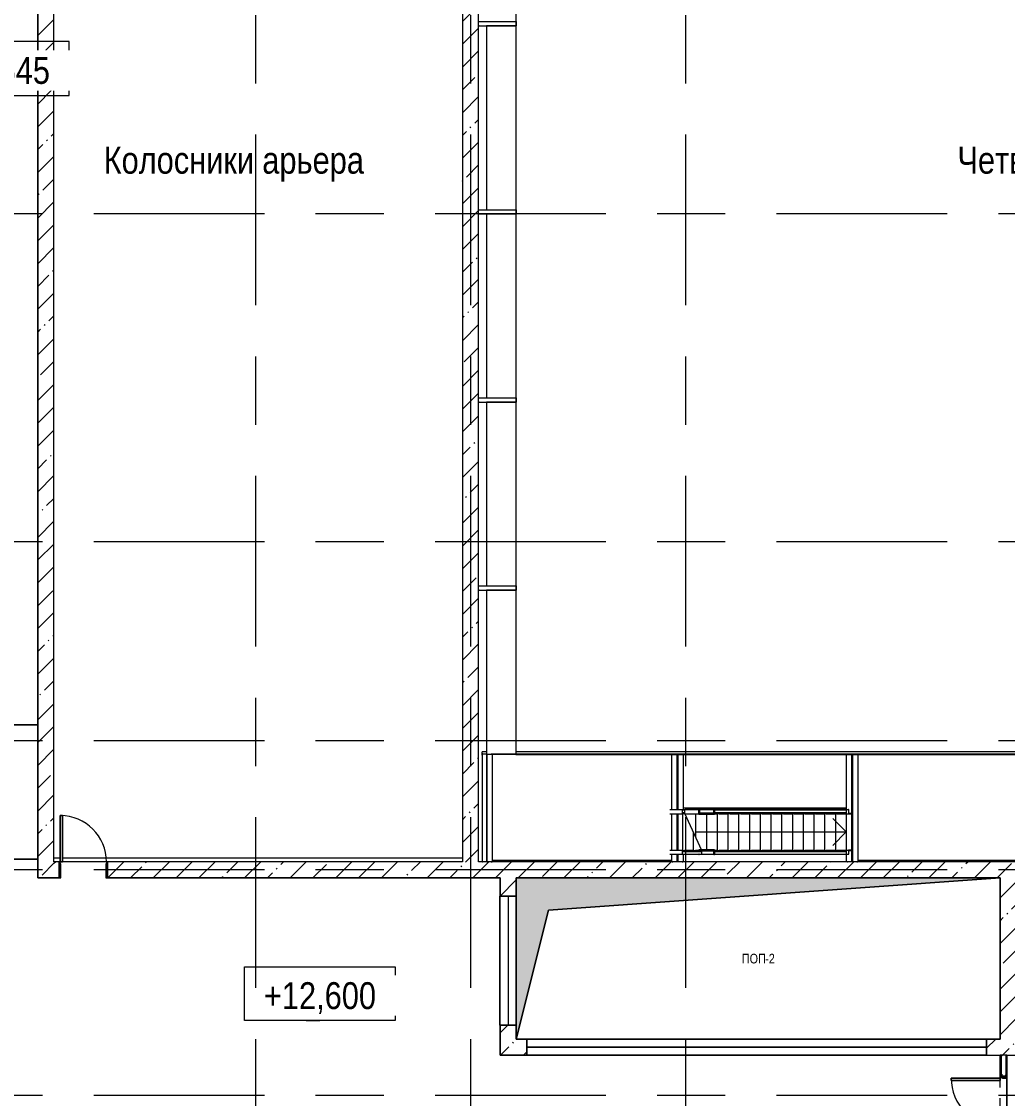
# Model space of a CAD drawing. Header units: millimetres. Extents: x 48966 to 155647, y -43515 to 26217.
# Drawn here: x 73582 to 91919, y -20136 to -103 of the extents above; entities that cross this region are included whole.
import ezdxf

# ---------------------------------------------------------------- set-up
doc = ezdxf.new("R2010")
doc.units = ezdxf.units.MM
for name, pattern in [('IMPORT-01 Штриховая _2 мм_', [600, 400, -200]), ('Осевые', [6350, 1270, -952.5, 3175, -952.5]), ('Сверху', [793.75, 476.25, -317.5])]:
    doc.linetypes.add(name, pattern=pattern)
for name, color, linetype, lineweight in [('_Разделитель помещений_', 7, 'IMPORT-01 Штриховая _2 мм_', 9), ('Высотные отметки', 7, 'Continuous', 9), ('Двери', 7, 'Continuous', 9), ('Каркас несущий', 7, 'Continuous', 9), ('Каркас несущий-1', 7, 'Continuous', 25), ('Каркас_Импост', 7, 'Continuous', 9), ('Контуры', 7, 'Continuous', 9), ('Линии подступенков-1', 7, 'Continuous', 9), ('Линии свеса', 7, 'Continuous', 9), ('Марки вырезов', 7, 'Continuous', 9), ('Обобщенные модели', 7, 'Continuous', 9), ('Общие ребра', 7, 'Continuous', 9), ('Ограждение', 7, 'Continuous', 9), ('Оси-2', 7, 'Осевые', 9), ('Панель', 7, 'Continuous', 9), ('Перекрытия', 7, 'Continuous', 9), ('Поручни', 7, 'Continuous', 9), ('Сверху', 7, 'Сверху', 9), ('Специальное оборудование', 7, 'Continuous', 9), ('Стены-1', 7, 'Continuous', 18), ('Стрелки вверх', 7, 'Continuous', 9), ('Текстовые примечания', 7, 'Continuous', 9), ('Типовые аннотации', 7, 'Continuous', 9), ('Черная _1 сплошная', 7, 'Continuous', 9), ('Штриховка разреза-1', 7, 'Continuous', 9), ('Элементы узлов', 7, 'Continuous', 9), ('Элементы узлов-1', 7, 'Continuous', 5)]:
    doc.layers.add(name, color=color, linetype=linetype, lineweight=lineweight)
doc.layers.add('Обобщенные модели-2', color=7, linetype='Continuous', lineweight=9, true_color=0xffbc79)
doc.styles.add('Arial', font='Arial.ttf', dxfattribs={"width": 0.8, "height": 180})
doc.styles.add('Arial Narrow', font='Arial Narrow.ttf', dxfattribs={"height": 500})
pattern_1 = [(45, (0, 0), (-424.264, 424.264), [600, -100, 20, -100]), (45, (0, 424), (-424.264, 424.264), [])]

# ---------------------------------------------------------------- blocks, each defined once
blk = doc.blocks.new('Ограждение - Ограждение-585032-План 5-го этажа на отм_ _12_600')
at = {"layer": 'Поручни'}
for p, q in [((102037, -10683), (102037, -10493)), ((102037, -10493), (102726, -10493)), ((102094, -10550), (102082, -10538)), ((102082, -10538), (102094, -10550)), ((102082, -10538), (102086, -10542)), ((102086, -10542), (102082, -10538)), ((102083, -10539), (102101, -10557)), ((102101, -10557), (102083, -10539)), ((102087, -13733), (102087, -10543)), ((102087, -10543), (102676, -10543)), ((102101, -10557), (102101, -13733)), ((102662, -10557), (102101, -10557)), ((102680, -10539), (102662, -10557)), ((102662, -10557), (102680, -10539)), ((102662, -13733), (102662, -10557)), ((102669, -10550), (102681, -10538)), ((102681, -10538), (102669, -10550)), ((102676, -10543), (102676, -13733)), ((102682, -10538), (102678, -10542)), ((102678, -10542), (102682, -10538)), ((102726, -10493), (102726, -10683)), ((102037, -12683), (102037, -10688)), ((102726, -10688), (102726, -12683)), ((102037, -13688), (102037, -12688)), ((102726, -12688), (102726, -13688)), ((82152, -13738), (82152, -13688)), ((82232, -13688), (82152, -13688)), ((82152, -13745), (82152, -13733)), ((82152, -13737), (82152, -13733)), ((82152, -13752), (82152, -13734)), ((82237, -13738), (82232, -13738)), ((82232, -13752), (82237, -13752)), ((102037, -13688), (82782, -13688)), ((85787, -13738), (85777, -13738)), ((85777, -13752), (85787, -13752)), ((89037, -13738), (89027, -13738)), ((89027, -13752), (89037, -13752)), ((92187, -13738), (92177, -13738)), ((92177, -13752), (92187, -13752)), ((95337, -13738), (95327, -13738)), ((95327, -13752), (95337, -13752)), ((98487, -13738), (98477, -13738)), ((98477, -13752), (98487, -13752)), ((101767, -13738), (101757, -13738)), ((101757, -13752), (101767, -13752)), ((102726, -13688), (104032, -13688)), ((104027, -13738), (104032, -13738)), ((104032, -13752), (104027, -13752)), ((104032, -13688), (104032, -13738)), ((104032, -13733), (104032, -13745)), ((104032, -13733), (104032, -13737)), ((104032, -13734), (104032, -13752))]:
    blk.add_line(p, q, dxfattribs=at)
blk = doc.blocks.new('Швеллеры стальные гнутые равнополочные  ГОСТ 8278-83_Гн_ - Гн200x80x5-V5-План 5-го этажа на отм_ _12_600')
at = {"layer": 'Каркас несущий'}
for p, q in [((1005, 0), (1005, -7)), ((1005, 0), (-1005, 0)), ((-1005, -7), (-1005, -2)), ((-1005, -2), (-1005, -7)), ((-1005, -80), (-1005, -7)), ((-1005, -12), (-1005, -7)), ((-1005, -7), (-1005, -12)), ((-1005, -80), (-1005, -12)), ((1005, -80), (-1005, -80)), ((1005, -80), (-1005, -80)), ((1005, -7), (1005, -2)), ((1005, -12), (1005, -7)), ((1005, -7), (1005, -12)), ((1005, -7), (1005, -80)), ((1005, -12), (1005, -80))]:
    blk.add_line(p, q, dxfattribs=at)
blk = doc.blocks.new('Уголки стальные горячекатанные равнополочные ГОСТ 8509-93 - L100x8-V1-План 5-го этажа на отм_ _12_600')
at = {"layer": 'Каркас несущий'}
for p, q in [((88927, 8367), (89027, 8367)), ((88927, 6367), (88927, 8367)), ((88933, 8367), (88931, 8367)), ((88947, 8367), (88935, 8367)), ((89025, 8367), (89023, 8367)), ((89027, 6367), (89027, 8367)), ((89027, 6367), (88927, 6367)), ((88931, 6367), (88933, 6367)), ((88935, 6367), (88947, 6367)), ((89023, 6367), (89025, 6367))]:
    blk.add_line(p, q, dxfattribs=at)
blk = doc.blocks.new('Ограждение - Ограждение-591092-План 5-го этажа на отм_ _12_600')
at = {"layer": 'Поручни'}
for p, q in [((82778, 6373), (82778, -13737)), ((82782, -13733), (82782, 6373)), ((82782, -13733), (82778, -13737)), ((82778, -13737), (104032, -13737)), ((104032, -13733), (82782, -13733))]:
    blk.add_line(p, q, dxfattribs=at)
blk = doc.blocks.new('Уголки стальные горячекатанные равнополочные ГОСТ 8509-93 - L100x8-V7-План 5-го этажа на отм_ _12_600')
at = {"layer": 'Каркас несущий'}
for p, q in [((88927, -13733), (89027, -13733)), ((88927, -14763), (88927, -13737)), ((88933, -13733), (88931, -13733)), ((88947, -13733), (88935, -13733)), ((89025, -13733), (89023, -13733)), ((89027, -15733), (89027, -13737)), ((88927, -15517), (88927, -14839)), ((88927, -15733), (88927, -15593)), ((89027, -15733), (88927, -15733)), ((88931, -15733), (88933, -15733)), ((88935, -15733), (88947, -15733)), ((89023, -15733), (89025, -15733))]:
    blk.add_line(p, q, dxfattribs=at)
blk = doc.blocks.new('Уголки стальные горячекатанные равнополочные ГОСТ 8509-93 - L100x8-V8-План 5-го этажа на отм_ _12_600')
at = {"layer": 'Каркас несущий'}
for p, q in [((89037, -13733), (89137, -13733)), ((89037, -13737), (89037, -15733)), ((89041, -13733), (89038, -13733)), ((89129, -13733), (89117, -13733)), ((89133, -13733), (89130, -13733)), ((89137, -13737), (89137, -15733)), ((89137, -15733), (89037, -15733)), ((89038, -15733), (89041, -15733)), ((89117, -15733), (89129, -15733)), ((89130, -15733), (89133, -15733))]:
    blk.add_line(p, q, dxfattribs=at)
blk = doc.blocks.new('Уголки стальные горячекатанные равнополочные ГОСТ 8509-93 - L100x8-V11-План 5-го этажа на отм_ _12_600')
at = {"layer": 'Каркас несущий'}
for p, q in [((85677, -13733), (85777, -13733)), ((85677, -14763), (85677, -13737)), ((85683, -13733), (85681, -13733)), ((85697, -13733), (85685, -13733)), ((85775, -13733), (85773, -13733)), ((85777, -14763), (85777, -13737)), ((85677, -15517), (85677, -14839)), ((85777, -15517), (85777, -14839)), ((85677, -15733), (85677, -15593)), ((85777, -15733), (85777, -15593)), ((85777, -15733), (85677, -15733)), ((85681, -15733), (85683, -15733)), ((85685, -15733), (85697, -15733)), ((85773, -15733), (85775, -15733))]:
    blk.add_line(p, q, dxfattribs=at)
blk = doc.blocks.new('Уголки стальные горячекатанные равнополочные ГОСТ 8509-93 - L100x8-V12-План 5-го этажа на отм_ _12_600')
at = {"layer": 'Каркас несущий'}
for p, q in [((85787, -13733), (85887, -13733)), ((85787, -13737), (85787, -14763)), ((85791, -13733), (85788, -13733)), ((85879, -13733), (85867, -13733)), ((85883, -13733), (85880, -13733)), ((85887, -13737), (85887, -14763)), ((85787, -14839), (85787, -15517)), ((85787, -15593), (85787, -15733)), ((85887, -15593), (85887, -15733)), ((85887, -15733), (85787, -15733)), ((85788, -15733), (85791, -15733)), ((85867, -15733), (85879, -15733)), ((85880, -15733), (85883, -15733))]:
    blk.add_line(p, q, dxfattribs=at)
blk = doc.blocks.new('Швеллеры стальные гнутые равнополочные  ГОСТ 8278-83_Гн_ - Гн160x80x5-593075-План 5-го этажа на отм_ _12_600')
at = {"layer": 'Каркас несущий'}
for p, q in [((-350, 12), (-350, 80)), ((-350, 7), (-350, 80)), ((-350, 80), (346, 80)), ((-350, 80), (346, 80)), ((-350, 12), (-350, 7)), ((-350, 7), (-350, 12)), ((-350, 7), (-350, 2)), ((-350, 2), (-350, 7)), ((-350, 0), (346, 0)), ((350, 80), (350, 7)), ((350, 80), (350, 12)), ((350, 12), (350, 7)), ((350, 7), (350, 12)), ((350, 7), (350, 0)), ((350, 2), (350, 7))]:
    blk.add_line(p, q, dxfattribs=at)
blk = doc.blocks.new('Ограждение - Ограждение-622420-План 5-го этажа на отм_ _12_600')
at = {"layer": 'Поручни'}
for p, q in [((86462, -15592), (86465, -15592)), ((86471, -15529), (88918, -15529)), ((86471, -15542), (88918, -15542)), ((86471, -15592), (88918, -15592)), ((88918, -15529), (88918, -15548)), ((88918, -15542), (88918, -15592)), ((88918, -15544), (88918, -15548))]:
    blk.add_line(p, q, dxfattribs=at)
blk = doc.blocks.new('Ограждение - Ограждение-622424-План 5-го этажа на отм_ _12_600')
at = {"layer": 'Поручни'}
for p, q in [((86471, -14767), (88918, -14767)), ((86471, -14817), (88918, -14817)), ((88918, -14767), (88918, -14817)), ((88918, -14811), (88918, -14815)), ((88918, -14811), (88918, -14830)), ((86471, -14830), (88918, -14830))]:
    blk.add_line(p, q, dxfattribs=at)
blk = doc.blocks.new('Ограждение - Ограждение-622439-План 5-го этажа на отм_ _12_600')
at = {"layer": 'Поручни'}
for p, q in [((85874, -15529), (86236, -15529)), ((85874, -15548), (85874, -15529)), ((85874, -15542), (86236, -15542)), ((85874, -15592), (85874, -15542)), ((85874, -15548), (85874, -15544)), ((85874, -15592), (86236, -15592)), ((86236, -15548), (86236, -15529)), ((86236, -15548), (86236, -15529)), ((86236, -15592), (86236, -15542)), ((86236, -15592), (86236, -15542)), ((86236, -15592), (86236, -15542)), ((86236, -15548), (86236, -15544))]:
    blk.add_line(p, q, dxfattribs=at)
blk = doc.blocks.new('Ограждение - Ограждение-622443-План 5-го этажа на отм_ _12_600')
at = {"layer": 'Поручни'}
for p, q in [((85874, -14767), (85916, -14767)), ((85874, -14817), (85874, -14767)), ((85874, -14815), (85874, -14811)), ((85874, -14830), (85874, -14811)), ((85874, -14817), (85916, -14817)), ((85916, -14817), (85916, -14767)), ((85916, -14817), (85916, -14767)), ((85916, -14817), (85916, -14767)), ((85916, -14815), (85916, -14811)), ((85916, -14830), (85916, -14811)), ((85916, -14830), (85916, -14811)), ((85874, -14830), (85916, -14830))]:
    blk.add_line(p, q, dxfattribs=at)
blk = doc.blocks.new('Дверь - Однопольная - ДВ2_21х9-6240739-План 5-го этажа на отм_ _12_600')
at = {"layer": 'Двери'}
for p, q in [((-389, 1008), (-429, 1008)), ((-429, 1008), (-429, 150)), ((-389, 150), (-389, 1008)), ((-429, 150), (-389, 150))]:
    blk.add_line(p, q, dxfattribs=at)
blk.add_arc((-429, 150), 858, 360, 90, dxfattribs=at)
at = {"layer": 'Каркас_Импост'}
for p, q in [((-430, 150), (-450, 150)), ((-450, 150), (-450, -150)), ((-430, 110), (-430, 150)), ((-420, 110), (-430, 110)), ((-420, -150), (-420, 110)), ((430, 110), (420, 110)), ((420, 110), (420, -150)), ((450, 150), (430, 150)), ((430, 150), (430, 110)), ((450, -150), (450, 150)), ((-450, -150), (-420, -150)), ((420, -150), (450, -150))]:
    blk.add_line(p, q, dxfattribs=at)
at = {"layer": 'Панель'}
for p, q in [((-429, 1008), (-389, 1008)), ((-429, 150), (-429, 1008)), ((-389, 1008), (-389, 150)), ((-389, 150), (-429, 150))]:
    blk.add_line(p, q, dxfattribs=at)
blk = doc.blocks.new('170_ОтверстиеПрямоугольноеВертикальное - 170_ОтверстиеПрямоугольноеВертикальное-5689250-План 5-го этажа на отм_ _12_600')
at = {"layer": 'Обобщенные модели'}
for p, q in [((-4500, -1500), (-4500, 1500)), ((-4500, 1500), (4500, 1500)), ((4500, 1500), (4500, -1500)), ((4500, -1500), (-4500, -1500))]:
    blk.add_line(p, q, dxfattribs=at)
blk = doc.blocks.new('Дверь - Полуторная_001 - ДВ20__21-15-6256089-План 5-го этажа на отм_ _12_600')
at = {"layer": 'Двери'}
for p, q in [((-729, -63), (-684, -63)), ((-729, -972), (-729, -63)), ((-684, -63), (-684, -972)), ((729, -63), (684, -63)), ((684, -63), (684, -612)), ((729, -612), (729, -63)), ((684, -612), (729, -612)), ((-684, -972), (-729, -972))]:
    blk.add_line(p, q, dxfattribs=at)
for centre, radius, start, end in [((-729, -63), 909, 270, 0), ((729, -63), 549, 180, 270)]:
    blk.add_arc(centre, radius, start, end, dxfattribs=at)
at = {"layer": 'Каркас_Импост'}
for p, q in [((-750, 62), (-720, 62)), ((-750, -63), (-750, 62)), ((-720, 62), (-720, -18)), ((720, 62), (750, 62)), ((720, -18), (720, 62)), ((750, 62), (750, -63)), ((-730, -63), (-750, -63)), ((-730, -18), (-730, -63)), ((-720, -18), (-730, -18)), ((730, -18), (720, -18)), ((730, -63), (730, -18)), ((750, -63), (730, -63))]:
    blk.add_line(p, q, dxfattribs=at)
at = {"layer": 'Панель'}
for p, q in [((-684, -63), (-729, -63)), ((-729, -63), (-729, -972)), ((-684, -972), (-684, -63)), ((684, -63), (729, -63)), ((684, -612), (684, -63)), ((729, -63), (729, -612)), ((729, -612), (684, -612)), ((-729, -972), (-684, -972))]:
    blk.add_line(p, q, dxfattribs=at)
blk = doc.blocks.new('АР_ОБ_Штора противодымная - Штора противопожарная ПШ7-8208085-План 5-го этажа на отм_ _12_600')
at = {"layer": 'Специальное оборудование'}
for p, q in [((4275, 152), (-4275, 152)), ((-4275, 152), (-4275, 2)), ((-4275, 0), (-4275, 150)), ((-4275, 150), (4275, 150)), ((-4275, 44), (-4275, 148)), ((-4275, 67), (-4275, 2)), ((-4275, 2), (-4275, 25)), ((4275, 0), (-4275, 0)), ((4275, 2), (4275, 152)), ((4275, 150), (4275, 0)), ((4275, 148), (4275, 44)), ((4275, 2), (4275, 67)), ((4275, 25), (4275, 2))]:
    blk.add_line(p, q, dxfattribs=at)
blk = doc.blocks.new('АР_ОБ_Штора противодымная - Штора противопожарная ПШ4-8208059-План 5-го этажа на отм_ _12_600')
at = {"layer": 'Специальное оборудование'}
for p, q in [((-1200, -150), (-1200, 0)), ((-1200, 0), (1200, 0)), ((1200, 0), (1200, -150)), ((-1200, -2), (-1200, -67)), ((-1200, -152), (-1200, -2)), ((-1200, -25), (-1200, -2)), ((-1200, -148), (-1200, -44)), ((1200, -150), (-1200, -150)), ((1200, -152), (-1200, -152)), ((1200, -67), (1200, -2)), ((1200, -2), (1200, -152)), ((1200, -2), (1200, -25)), ((1200, -44), (1200, -148))]:
    blk.add_line(p, q, dxfattribs=at)
blk = doc.blocks.new('M_Дверь-Проем - 2400 x 3000 mm-4711341-План 5-го этажа на отм_ _12_600')
at = {"layer": 'Сверху'}
blk.add_line((-1208, -150), (1192, -150), dxfattribs=at)
at = {"layer": 'Черная _1 сплошная'}
blk.add_line((-1208, 150), (1192, 150), dxfattribs=at)
blk = doc.blocks.new('M_Дверь-Проем - 8550 x 3000 mm-4855160-План 5-го этажа на отм_ _12_600')
at = {"layer": 'Сверху'}
blk.add_line((-4283, -150), (4267, -150), dxfattribs=at)
at = {"layer": 'Черная _1 сплошная'}
blk.add_line((-4283, 150), (4267, 150), dxfattribs=at)
blk = doc.blocks.new('Высотные отметки - Высотная отметка - Рамка_14мм длина-4459141-План 5-го этажа на отм_ _12_600')
at = {"layer": 'Высотные отметки'}
for p, q in [((7, 5), (-7, 5)), ((-7, 5), (-7, 0)), ((7, 0), (7, 5)), ((-7, 0), (7, 0))]:
    blk.add_line(p, q, dxfattribs=at)

msp = doc.modelspace()

# ---------------------------------------------------------------- hatches: boundary and pattern name
at = {"layer": 'Штриховка разреза-1'}
h = msp.add_hatch(dxfattribs=at)
h.set_pattern_fill('FP_2', color=256, style=0, pattern_type=2)
h.set_pattern_definition(pattern_1)
h.paths.add_polyline_path([(74181.6, -16032.9), (74181.6, 8367.1), (73881.6, 8367.1), (73881.6, -16032.9)], flags=0)
h = msp.add_hatch(dxfattribs=at)
h.set_pattern_fill('FP_2', color=256, style=0, pattern_type=2)
h.set_pattern_definition(pattern_1)
h.paths.add_polyline_path([(82081.6, -15732.9), (82081.6, 8367.1), (81781.6, 8367.1), (81781.6, -15732.9)], flags=0)
h = msp.add_hatch(dxfattribs=at)
h.set_pattern_fill('FP_2', color=256, style=0, pattern_type=2)
h.set_pattern_definition(pattern_1)
h.paths.add_polyline_path([(104179.6, -16032.9), (104181.6, -16032.9), (104179.6, -15732.9), (104081.6, -15732.9), (104081.6, -16032.9)], flags=0)
h.paths.add_polyline_path([(102091.6, -16032.9), (103181.6, -16032.9), (103181.6, -15732.9), (75181.6, -15732.9), (75181.6, -16032.9), (101563.7, -16032.9)], flags=0)
h.paths.add_polyline_path([(74181.6, -16032.9), (74281.6, -16032.9), (74281.6, -15732.9), (74181.6, -15732.9)], flags=0)
h = msp.add_hatch(dxfattribs=at)
h.set_pattern_fill('FP_2', color=256, style=0, pattern_type=2)
h.set_pattern_definition(pattern_1)
h.paths.add_polyline_path([(82781.6, -19032.9), (82781.6, -18772.9), (82481.6, -18772.9), (82481.6, -19032.9)], flags=0)
h.paths.add_polyline_path([(82781.6, -16372.9), (82781.6, -16032.9), (82481.6, -16033.9), (82483.6, -16372.9), (82629.9, -16372.9)], flags=0)
h = msp.add_hatch(dxfattribs=at)
h.set_pattern_fill('FP_2', color=256, style=0, pattern_type=2)
h.set_pattern_definition(pattern_1)
h.paths.add_polyline_path([(92071.6, -19032.9), (92081.6, -19032.9), (92081.6, -16032.9), (91781.6, -16032.9), (91781.6, -19032.9)], flags=0)
h = msp.add_hatch(dxfattribs=at)
h.set_pattern_fill('FP_2', color=256, style=0, pattern_type=2)
h.set_pattern_definition(pattern_1)
h.paths.add_polyline_path([(92071.6, -19332.9), (92071.6, -19032.9), (91531.6, -19032.9), (91531.6, -19332.9), (91906.6, -19332.9)], flags=0)
h.paths.add_polyline_path([(82822.8, -19332.9), (82981.6, -19330.9), (82981.6, -19032.9), (82481.6, -19032.9), (82481.6, -19332.9)], flags=0)
h = msp.add_hatch(dxfattribs=at)
h.set_pattern_fill('FP_3', color=256, style=0, pattern_type=2)
h.set_pattern_definition([(45, (0, 0), (-212.132, 212.132), []), (135, (0, 0), (-212.132, -212.132), [])])
h.paths.add_polyline_path([(91886.6, -21632.9), (91886.6, -21235.4), (91801.6, -21235.4), (91801.6, -21632.9)], flags=0)
h.paths.add_polyline_path([(91886.6, -19735.4), (91886.6, -19332.9), (91801.6, -19332.9), (91801.6, -19735.4)], flags=0)
at = {"layer": 'Элементы узлов-1'}
msp.add_hatch(color=256, dxfattribs=at).paths.add_polyline_path([(82781.6, -19032.9), (83381.6, -16632.9), (91781.6, -16032.9), (82781.6, -16033.9), (82781.6, -19029.8)], flags=0)

# ---------------------------------------------------------------- linework, layer by layer
at = {"layer": '_Разделитель помещений_'}
msp.add_line((91781.6, -21732.9), (91781.6, -19332.9), dxfattribs=at)
at = {"layer": 'Высотные отметки'}
for q in [(79130.1, -18688.1), (78874.6, -18688.1)]:
    msp.add_line((78874.6, -18688.1), q, dxfattribs=at)
at = {"layer": 'Каркас несущий'}
for p, q in [((85639.6, -14762.9), (86175.9, -14762.9)), ((85886.6, -14762.9), (88963.7, -14762.9)), ((86465.6, -14762.9), (85923.9, -14762.9)), ((88926.6, -14762.9), (86173.1, -14762.9)), ((88966.1, -14762.9), (88963.7, -14762.9)), ((88963.7, -14762.9), (88963.7, -14838.9)), ((88969.8, -14824.2), (88969.8, -14768.4)), ((89036.6, -14762.9), (89026.6, -14762.9)), ((85639.6, -14838.9), (85874.4, -14838.9)), ((85913.9, -14838.9), (86175.9, -14838.9)), ((85917.6, -14838.9), (86118.4, -14838.9)), ((86161.7, -14838.9), (86318.4, -14838.9)), ((86360.7, -14838.9), (86518.4, -14838.9)), ((86559.6, -14838.9), (86718.4, -14838.9)), ((86758.6, -14838.9), (86918.4, -14838.9)), ((86957.6, -14838.9), (87118.4, -14838.9)), ((87156.6, -14838.9), (87318.4, -14838.9)), ((87355.6, -14838.9), (87518.4, -14838.9)), ((87554.5, -14838.9), (87718.4, -14838.9)), ((87753.5, -14838.9), (87918.4, -14838.9)), ((87952.5, -14838.9), (88118.4, -14838.9)), ((88151.5, -14838.9), (88318.4, -14838.9)), ((88350.5, -14838.9), (88518.4, -14838.9)), ((88549.4, -14838.9), (88718.4, -14838.9)), ((88748.4, -14838.9), (88963.7, -14838.9)), ((88963.7, -14838.9), (89024.7, -14838.9)), ((89024.7, -14833.7), (88976.3, -14833.7)), ((89036.6, -14833.7), (89026.6, -14833.7)), ((89026.6, -14838.9), (89036.6, -14838.9)), ((85639.6, -15516.9), (85874.4, -15516.9)), ((85639.6, -15592.9), (86175.9, -15592.9)), ((85886.6, -15592.9), (88963.7, -15592.9)), ((85913.9, -15516.9), (86076.4, -15516.9)), ((85923.9, -15592.9), (86465.6, -15592.9)), ((86115.1, -15516.9), (86175.9, -15516.9)), ((86173.1, -15592.9), (88926.6, -15592.9)), ((86233.8, -15516.9), (86318.4, -15516.9)), ((86360.7, -15516.9), (86518.4, -15516.9)), ((86559.6, -15516.9), (86718.4, -15516.9)), ((86758.6, -15516.9), (86918.4, -15516.9)), ((86957.6, -15516.9), (87118.4, -15516.9)), ((87156.6, -15516.9), (87318.4, -15516.9)), ((87355.6, -15516.9), (87518.4, -15516.9)), ((87554.5, -15516.9), (87718.4, -15516.9)), ((87753.5, -15516.9), (87918.4, -15516.9)), ((87952.5, -15516.9), (88118.4, -15516.9)), ((88151.5, -15516.9), (88318.4, -15516.9)), ((88350.5, -15516.9), (88518.4, -15516.9)), ((88549.4, -15516.9), (88718.4, -15516.9)), ((88748.4, -15516.9), (88963.7, -15516.9)), ((89024.7, -15516.9), (88963.7, -15516.9)), ((88963.7, -15516.9), (88963.7, -15592.9)), ((88963.7, -15592.9), (88966.1, -15592.9)), ((88969.8, -15587.4), (88969.8, -15531.6)), ((88976.3, -15522.1), (89024.7, -15522.1)), ((89036.6, -15516.9), (89026.6, -15516.9)), ((89026.6, -15522.1), (89036.6, -15522.1)), ((89026.6, -15592.9), (89036.6, -15592.9))]:
    msp.add_line(p, q, dxfattribs=at)
for centre, major_axis, start_param, end_param in [((88966.1, -14768.4), (0, 5.5), 4.712389, 6.2831853), ((88976.3, -14824.2), (0, 9.5), 1.5707963, 3.1415927), ((88966.1, -15587.4), (0, 5.5), 3.1415927, 4.712389), ((88976.3, -15531.6), (0, 9.5), 0, 1.5707963)]:
    msp.add_ellipse(centre, major_axis=major_axis, ratio=0.6823183, start_param=start_param, end_param=end_param, dxfattribs=at)
at = {"layer": 'Каркас несущий-1'}
for p, q in [((86181, -14762.9), (86175.9, -14762.9)), ((86175.9, -14762.9), (86175.9, -14838.9)), ((86189.1, -14824.2), (86189.1, -14768.4)), ((86457.5, -14768.4), (86457.5, -14824.2)), ((86470.7, -14762.9), (86465.6, -14762.9)), ((86470.7, -14838.9), (86470.7, -14762.9)), ((86175.9, -14838.9), (86470.7, -14838.9)), ((86443.5, -14833.7), (86203.1, -14833.7)), ((86470.7, -15516.9), (86175.9, -15516.9)), ((86175.9, -15516.9), (86175.9, -15528.6)), ((86175.9, -15592.9), (86181, -15592.9)), ((86203.1, -15522.1), (86443.5, -15522.1)), ((86457.5, -15531.6), (86457.5, -15587.4)), ((86465.6, -15592.9), (86470.7, -15592.9)), ((86470.7, -15592.9), (86470.7, -15516.9))]:
    msp.add_line(p, q, dxfattribs=at)
at = {"layer": 'Каркас несущий-1', "flags": 128}
for points in [[(86189.1, -14768.4), (86189, -14767.3), (86188.5, -14766.3), (86187.8, -14765.3), (86186.8, -14764.5), (86185.5, -14763.8), (86184.1, -14763.3), (86182.6, -14763), (86181, -14762.9)], [(86203.1, -14833.7), (86200.4, -14833.5), (86197.8, -14833), (86195.4, -14832.1), (86193.2, -14830.9), (86191.5, -14829.5), (86190.2, -14827.8), (86189.4, -14826), (86189.1, -14824.2)], [(86457.5, -14824.2), (86457.2, -14826), (86456.4, -14827.8), (86455.1, -14829.5), (86453.4, -14830.9), (86451.2, -14832.1), (86448.8, -14833), (86446.2, -14833.5), (86443.5, -14833.7)], [(86465.6, -14762.9), (86464, -14763), (86462.5, -14763.3), (86461.1, -14763.8), (86459.8, -14764.5), (86458.8, -14765.3), (86458.1, -14766.3), (86457.6, -14767.3), (86457.5, -14768.4)], [(86181, -15592.9), (86182.6, -15592.8), (86184.1, -15592.5)], [(86190.2, -15527.9), (86191.5, -15526.3), (86193.2, -15524.9), (86195.4, -15523.7), (86197.8, -15522.8), (86200.4, -15522.3), (86203.1, -15522.1)], [(86443.5, -15522.1), (86446.2, -15522.3), (86448.8, -15522.8), (86451.2, -15523.7), (86453.4, -15524.9), (86455.1, -15526.3), (86456.4, -15527.9), (86457.2, -15529.7), (86457.5, -15531.6)], [(86457.5, -15587.4), (86457.6, -15588.5), (86458.1, -15589.5), (86458.8, -15590.4), (86459.8, -15591.3), (86461.1, -15592), (86462.5, -15592.5), (86464, -15592.8), (86465.6, -15592.9)]]:
    msp.add_lwpolyline(points, dxfattribs=at)
at = {"layer": 'Контуры'}
for p, q in [((85874.4, -14836.4), (85874.4, -15522.3)), ((85874.4, -14836.4), (85916.5, -14836.4)), ((86118.4, -14838.9), (86118.4, -15269.4)), ((86470.7, -14836.4), (88918.4, -14836.4)), ((88918.4, -14836.4), (88918.4, -15522.3)), ((85874.4, -15522.3), (86236.3, -15522.3)), ((86470.7, -15522.3), (88918.4, -15522.3))]:
    msp.add_line(p, q, dxfattribs=at)
at = {"layer": 'Линии подступенков-1'}
for p, q in [((85874.4, -14836.4), (85874.4, -15522.3)), ((86118.4, -14838.9), (86118.4, -15269.4)), ((86318.4, -14838.9), (86318.4, -15516.9)), ((86518.4, -14836.4), (86518.4, -15522.3)), ((86718.4, -14836.4), (86718.4, -15522.3)), ((86918.4, -14836.4), (86918.4, -15522.3)), ((87118.4, -14836.4), (87118.4, -15522.3)), ((87318.4, -14836.4), (87318.4, -15522.3)), ((87518.4, -14836.4), (87518.4, -15522.3)), ((87718.4, -14836.4), (87718.4, -15522.3)), ((87918.4, -14836.4), (87918.4, -15522.3)), ((88118.4, -14836.4), (88118.4, -15522.3)), ((88318.4, -14836.4), (88318.4, -15522.3)), ((88518.4, -14836.4), (88518.4, -15522.3)), ((88718.4, -14836.4), (88718.4, -15522.3)), ((86076.4, -15179.4), (86076.4, -15522.3))]:
    msp.add_line(p, q, dxfattribs=at)
at = {"layer": 'Линии свеса'}
for p, q in [((86318.4, -14838.9), (86318.4, -15516.9)), ((86518.4, -14836.4), (86518.4, -15522.3)), ((86718.4, -14836.4), (86718.4, -15522.3)), ((86918.4, -14836.4), (86918.4, -15522.3)), ((87118.4, -14836.4), (87118.4, -15522.3)), ((87318.4, -14836.4), (87318.4, -15522.3)), ((87518.4, -14836.4), (87518.4, -15522.3)), ((87718.4, -14836.4), (87718.4, -15522.3)), ((87918.4, -14836.4), (87918.4, -15522.3)), ((88118.4, -14836.4), (88118.4, -15522.3)), ((88318.4, -14836.4), (88318.4, -15522.3)), ((88518.4, -14836.4), (88518.4, -15522.3)), ((88718.4, -14836.4), (88718.4, -15522.3)), ((86076.4, -15179.4), (86076.4, -15522.3))]:
    msp.add_line(p, q, dxfattribs=at)
at = {"layer": 'Марки вырезов'}
msp.add_line((86236.3, -15522.3), (85916.5, -14836.4), dxfattribs=at)
at = {"layer": 'Обобщенные модели-2'}
for p, q in [((91781.3, -16032.9), (82781.6, -16032.9)), ((82781.6, -16032.9), (82781.6, -19032.9)), ((82781.6, -19032.9), (91781.3, -19032.9))]:
    msp.add_line(p, q, dxfattribs=at)
at = {"layer": 'Общие ребра'}
for p, q in [((74281.6, -15732.9), (74183.6, -15732.9)), ((81780.6, -15732.9), (75181.6, -15732.9)), ((74181.6, -16032.9), (74281.6, -16032.9)), ((75181.6, -16032.9), (82480.6, -16032.9)), ((82481.6, -16033.9), (82481.6, -16372.9)), ((82481.6, -18772.9), (82481.6, -19032.9)), ((82981.6, -19032.9), (82783.6, -19032.9)), ((91781.6, -19032.9), (91531.6, -19032.9)), ((82481.6, -19332.9), (82981.6, -19332.9)), ((91531.6, -19332.9), (91779.6, -19332.9)), ((91801.6, -19332.9), (91781.6, -19332.9)), ((91781.6, -19332.9), (91781.6, -19735.4)), ((91886.6, -19332.9), (91801.6, -19332.9)), ((91801.6, -19332.9), (91801.6, -19735.4)), ((91906.6, -19332.9), (91886.6, -19332.9)), ((91886.6, -19332.9), (91886.6, -19735.4)), ((91906.6, -19735.4), (91906.6, -19332.9))]:
    msp.add_line(p, q, dxfattribs=at)
at = {"layer": 'Оси-2'}
for p, q in [((77931.6, 25417.1), (77931.6, -41737.8)), ((81931.6, 25417.1), (81931.6, -41737.8)), ((85931.6, 25417.1), (85931.6, -41737.8)), ((150171.6, -3682.9), (50565.6, -3682.9)), ((150171.6, -9782.9), (50565.6, -9782.9)), ((150171.6, -13482.9), (50565.6, -13482.9)), ((150171.6, -15882.9), (50565.6, -15882.9)), ((150171.6, -20082.9), (50565.6, -20082.9))]:
    msp.add_line(p, q, dxfattribs=at)
at = {"layer": 'Перекрытия'}
for p, q in [((73881.6, -13182.9), (73881.6, 2617.1)), ((82777.6, -182.9), (82231.6, -182.9)), ((82231.6, -182.9), (82231.6, -3602.9)), ((82781.6, -3602.9), (82781.6, -182.9)), ((82231.6, -3602.9), (82777.6, -3602.9)), ((82777.6, -3682.9), (82231.6, -3682.9)), ((82231.6, -3682.9), (82231.6, -7102.9)), ((82781.6, -7102.9), (82781.6, -3682.9)), ((82231.6, -7102.9), (82777.6, -7102.9)), ((82777.6, -7182.9), (82231.6, -7182.9)), ((82231.6, -7182.9), (82231.6, -10602.9)), ((82781.6, -10602.9), (82781.6, -7182.9)), ((82231.6, -10602.9), (82777.6, -10602.9)), ((82777.6, -10682.9), (82231.6, -10682.9)), ((82231.6, -10682.9), (82231.6, -13732.9)), ((82781.6, -13732.9), (82781.6, -10682.9)), ((71856.6, -13182.9), (73881.6, -13182.9)), ((73881.6, -13182.9), (71856.6, -13182.9)), ((73881.6, -15682.9), (73881.6, -13182.9)), ((82231.6, -13732.9), (82777.6, -13732.9)), ((82777.6, -13732.9), (82336.6, -13732.9)), ((82336.6, -13732.9), (82336.6, -15703.7)), ((85676.6, -13732.9), (82781.6, -13732.9)), ((85676.6, -14762.9), (85676.6, -13736.9)), ((88926.6, -13732.9), (85886.6, -13732.9)), ((85886.6, -13736.9), (85886.6, -14732.9)), ((88926.6, -14732.9), (88926.6, -13736.9)), ((92076.6, -13732.9), (89136.6, -13732.9)), ((89136.6, -13736.9), (89136.6, -15703.7)), ((85886.6, -14732.9), (88926.6, -14732.9)), ((85676.6, -15516.9), (85676.6, -14838.9)), ((85676.6, -15703.7), (85676.6, -15592.9)), ((71856.6, -15682.9), (73881.6, -15682.9)), ((73881.6, -15682.9), (72131.6, -15682.9)), ((73881.6, -16032.9), (73881.6, -15682.9)), ((74181.6, -15657.4), (74302.6, -15657.4)), ((75181.6, -15732.9), (74281.6, -15732.9)), ((74281.6, -15732.9), (74281.6, -16032.9)), ((74342.6, -15657.4), (81781.6, -15657.4)), ((75181.6, -16032.9), (75181.6, -15732.9)), ((82336.6, -15703.7), (85676.6, -15703.7)), ((89136.6, -15703.7), (92076.6, -15703.7)), ((74281.6, -16032.9), (73881.6, -16032.9)), ((82481.6, -16032.9), (75181.6, -16032.9)), ((82481.6, -16372.9), (82481.6, -16032.9)), ((82781.6, -16372.9), (82481.6, -16372.9)), ((82781.6, -18772.9), (82781.6, -16372.9)), ((82481.6, -19332.9), (82481.6, -18772.9)), ((82481.6, -18772.9), (82781.6, -18772.9)), ((91781.3, -19032.9), (82781.3, -19032.9)), ((91531.6, -19032.9), (82981.6, -19032.9)), ((82981.6, -19032.9), (82981.6, -19332.9)), ((91531.6, -19332.9), (91531.6, -19032.9)), ((82981.6, -19332.9), (82481.6, -19332.9)), ((91781.6, -19334.4), (91531.6, -19332.9)), ((91781.6, -19735.4), (91781.6, -19334.4)), ((92331.6, -19337.9), (91906.6, -19337.9)), ((91906.6, -19337.9), (91906.6, -21632.9)), ((91906.6, -19735.4), (91781.6, -19735.4)), ((91906.6, -21235.4), (91906.6, -19735.4))]:
    msp.add_line(p, q, dxfattribs=at)
at = {"layer": 'Стены-1'}
for p, q in [((73881.6, 8367.1), (73881.6, -16032.9)), ((74181.6, -15732.9), (74181.6, 8367.1)), ((81781.6, 8367.1), (81781.6, -15732.9)), ((82081.6, -15732.9), (82081.6, 8367.1)), ((74183.6, -15732.9), (74181.6, -15732.9)), ((74281.6, -16032.9), (74281.6, -15732.9)), ((75181.6, -15732.9), (75181.6, -16032.9)), ((81781.6, -15732.9), (81780.6, -15732.9)), ((103181.6, -15732.9), (82081.6, -15732.9)), ((73881.6, -16032.9), (74181.6, -16032.9)), ((82480.6, -16032.9), (82481.6, -16032.9)), ((82481.6, -16032.9), (82481.6, -16033.9)), ((82781.6, -16032.9), (91781.6, -16032.9)), ((82781.6, -16372.9), (82781.6, -16032.9)), ((91781.6, -16032.9), (91781.6, -19032.9)), ((82481.6, -16372.9), (82781.6, -16372.9)), ((82781.6, -18772.9), (82481.6, -18772.9)), ((82781.6, -19032.9), (82781.6, -18772.9)), ((82481.6, -19032.9), (82481.6, -19332.9)), ((82783.6, -19032.9), (82781.6, -19032.9)), ((82981.6, -19332.9), (82981.6, -19032.9)), ((91531.6, -19032.9), (91531.6, -19332.9)), ((91779.6, -19332.9), (91781.6, -19332.9)), ((91906.6, -19332.9), (92071.6, -19332.9)), ((91781.6, -19735.4), (91906.6, -19735.4))]:
    msp.add_line(p, q, dxfattribs=at)
at = {"layer": 'Стрелки вверх'}
for p, q in [((88918.4, -15179.4), (88668.4, -14929.4)), ((86118.4, -15179.4), (86318.4, -15179.4)), ((86318.4, -15179.4), (86518.4, -15179.4)), ((86518.4, -15179.4), (86718.4, -15179.4)), ((86718.4, -15179.4), (86918.4, -15179.4)), ((86918.4, -15179.4), (87118.4, -15179.4)), ((87118.4, -15179.4), (87318.4, -15179.4)), ((87318.4, -15179.4), (87518.4, -15179.4)), ((87518.4, -15179.4), (87718.4, -15179.4)), ((87718.4, -15179.4), (87918.4, -15179.4)), ((87918.4, -15179.4), (88118.4, -15179.4)), ((88118.4, -15179.4), (88318.4, -15179.4)), ((88318.4, -15179.4), (88518.4, -15179.4)), ((88518.4, -15179.4), (88718.4, -15179.4)), ((88918.4, -15179.4), (88668.4, -15429.4)), ((88718.4, -15179.4), (88918.4, -15179.4))]:
    msp.add_line(p, q, dxfattribs=at)
at = {"layer": 'Элементы узлов'}
for p, q in [((91781.6, -16032.9), (82781.6, -16032.9)), ((82781.6, -16032.9), (82781.6, -19032.9)), ((91781.6, -16032.9), (83381.6, -16632.9)), ((83381.6, -16632.9), (91781.6, -16032.9)), ((91781.6, -19032.9), (91781.6, -16032.9)), ((83381.6, -16632.9), (82781.6, -19032.9)), ((82781.6, -19032.9), (83381.6, -16632.9)), ((82781.6, -19032.9), (91781.6, -19032.9))]:
    msp.add_line(p, q, dxfattribs=at)

# ---------------------------------------------------------------- block references
at = {"layer": 'Высотные отметки', "xscale": 199.9999999999999, "yscale": 199.9999999999999, "zscale": 199.9999999999999}
msp.add_blockref('Высотные отметки - Высотная отметка - Рамка_14мм длина-4459141-План 5-го этажа на отм_ _12_600', (73065.2, -1476.5), dxfattribs=at)
at = {"layer": 'Высотные отметки', "extrusion": (0, 0, -1), "xscale": 199.9999999999999, "yscale": 199.9999999999999, "zscale": 199.9999999999999}
msp.add_blockref('Высотные отметки - Высотная отметка - Рамка_14мм длина-4459141-План 5-го этажа на отм_ _12_600', (-79130.1, -18688.1), dxfattribs=at)
at = {"layer": 'Двери'}
msp.add_blockref('Дверь - Однопольная - ДВ2_21х9-6240739-План 5-го этажа на отм_ _12_600', (74731.6, -15882.9), dxfattribs=at)
for name, p, rotation in [('M_Дверь-Проем - 2400 x 3000 mm-4711341-План 5-го этажа на отм_ _12_600', (82631.6, -17564.7), 90), ('M_Дверь-Проем - 8550 x 3000 mm-4855160-План 5-го этажа на отм_ _12_600', (87248.4, -19182.9), 180), ('Дверь - Полуторная_001 - ДВ20__21-15-6256089-План 5-го этажа на отм_ _12_600', (91844.1, -20485.4), 270)]:
    msp.add_blockref(name, p, dxfattribs=dict(at, rotation=rotation))
at = {"layer": 'Каркас несущий'}
for name, p in [('Швеллеры стальные гнутые равнополочные  ГОСТ 8278-83_Гн_ - Гн160x80x5-593075-План 5-го этажа на отм_ _12_600', (82431.6, -182.9)), ('Швеллеры стальные гнутые равнополочные  ГОСТ 8278-83_Гн_ - Гн160x80x5-593075-План 5-го этажа на отм_ _12_600', (82431.6, -3682.9)), ('Швеллеры стальные гнутые равнополочные  ГОСТ 8278-83_Гн_ - Гн160x80x5-593075-План 5-го этажа на отм_ _12_600', (82431.6, -7182.9)), ('Швеллеры стальные гнутые равнополочные  ГОСТ 8278-83_Гн_ - Гн160x80x5-593075-План 5-го этажа на отм_ _12_600', (82431.6, -10682.9)), ('Уголки стальные горячекатанные равнополочные ГОСТ 8509-93 - L100x8-V11-План 5-го этажа на отм_ _12_600', (0, 0)), ('Уголки стальные горячекатанные равнополочные ГОСТ 8509-93 - L100x8-V12-План 5-го этажа на отм_ _12_600', (0, 0)), ('Уголки стальные горячекатанные равнополочные ГОСТ 8509-93 - L100x8-V7-План 5-го этажа на отм_ _12_600', (0, 0)), ('Уголки стальные горячекатанные равнополочные ГОСТ 8509-93 - L100x8-V8-План 5-го этажа на отм_ _12_600', (0, 0))]:
    msp.add_blockref(name, p, dxfattribs=at)
for name, p, rotation in [('Швеллеры стальные гнутые равнополочные  ГОСТ 8278-83_Гн_ - Гн200x80x5-V5-План 5-го этажа на отм_ _12_600', (82151.6, -14727.9), 89.99999999999822), ('Уголки стальные горячекатанные равнополочные ГОСТ 8509-93 - L100x8-V1-План 5-го этажа на отм_ _12_600', (171263.2, -7365.8), 180)]:
    msp.add_blockref(name, p, dxfattribs=dict(at, rotation=rotation))
at = {"layer": 'Ограждение'}
for name in ['Ограждение - Ограждение-591092-План 5-го этажа на отм_ _12_600', 'Ограждение - Ограждение-585032-План 5-го этажа на отм_ _12_600', 'Ограждение - Ограждение-622443-План 5-го этажа на отм_ _12_600', 'Ограждение - Ограждение-622424-План 5-го этажа на отм_ _12_600', 'Ограждение - Ограждение-622439-План 5-го этажа на отм_ _12_600', 'Ограждение - Ограждение-622420-План 5-го этажа на отм_ _12_600']:
    msp.add_blockref(name, (0, 0), dxfattribs=at)
at = {"layer": 'Специальное оборудование', "rotation": 90.00000000000017}
msp.add_blockref('АР_ОБ_Штора противодымная - Штора противопожарная ПШ4-8208059-План 5-го этажа на отм_ _12_600', (82479.9, -17572.9), dxfattribs=at)
at = {"layer": 'Специальное оборудование'}
msp.add_blockref('АР_ОБ_Штора противодымная - Штора противопожарная ПШ7-8208085-План 5-го этажа на отм_ _12_600', (87256.6, -19334.6), dxfattribs=at)
at = {"layer": 'Элементы узлов'}
msp.add_blockref('170_ОтверстиеПрямоугольноеВертикальное - 170_ОтверстиеПрямоугольноеВертикальное-5689250-План 5-го этажа на отм_ _12_600', (87281.6, -17532.9), dxfattribs=at)

# ---------------------------------------------------------------- texts
at = {"layer": 'Текстовые примечания', "char_height": 500, "attachment_point": 1, "style": 'Arial Narrow'}
for s, insert, width in [('Четвертый', (90987.9, -2432.7), 3527.425), ('Колосники', (75109.3, -2432.7), 3383.121), ('\\fArial Narrow|b0|i0|c204|p34|; ', (77900.7, -2432.7), 192.405), ('арьера', (78059.4, -2432.7), 2292.826)]:
    msp.add_mtext(s, dxfattribs=dict(at, insert=insert, width=width))
at = {"layer": 'Типовые аннотации', "char_height": 180, "attachment_point": 1, "style": 'Arial'}
for s, insert, width in [('ПОП', (86979.4, -17444.9), 525.907), ('-2', (87413.4, -17444.9), 218.059)]:
    msp.add_mtext(s, dxfattribs=dict(at, insert=insert, width=width))

# ---------------------------------------------------------------- next in the draw order: texts
at = {"layer": 'Высотные отметки', "char_height": 500, "width": 2499.191, "attachment_point": 1, "line_spacing_factor": 0.974696, "style": 'Arial Narrow', "bg_fill": 3, "box_fill_scale": 1.25, "bg_fill_color": 256, "bg_fill_true_color": 13158600, "bg_fill_transparency": 0}
for s, insert in [('+12,645', (72023.8, -762.2)), ('+12,600', (78088.8, -17973.8))]:
    msp.add_mtext(s, dxfattribs=dict(at, insert=insert))

doc.saveas('drawing.dxf')
